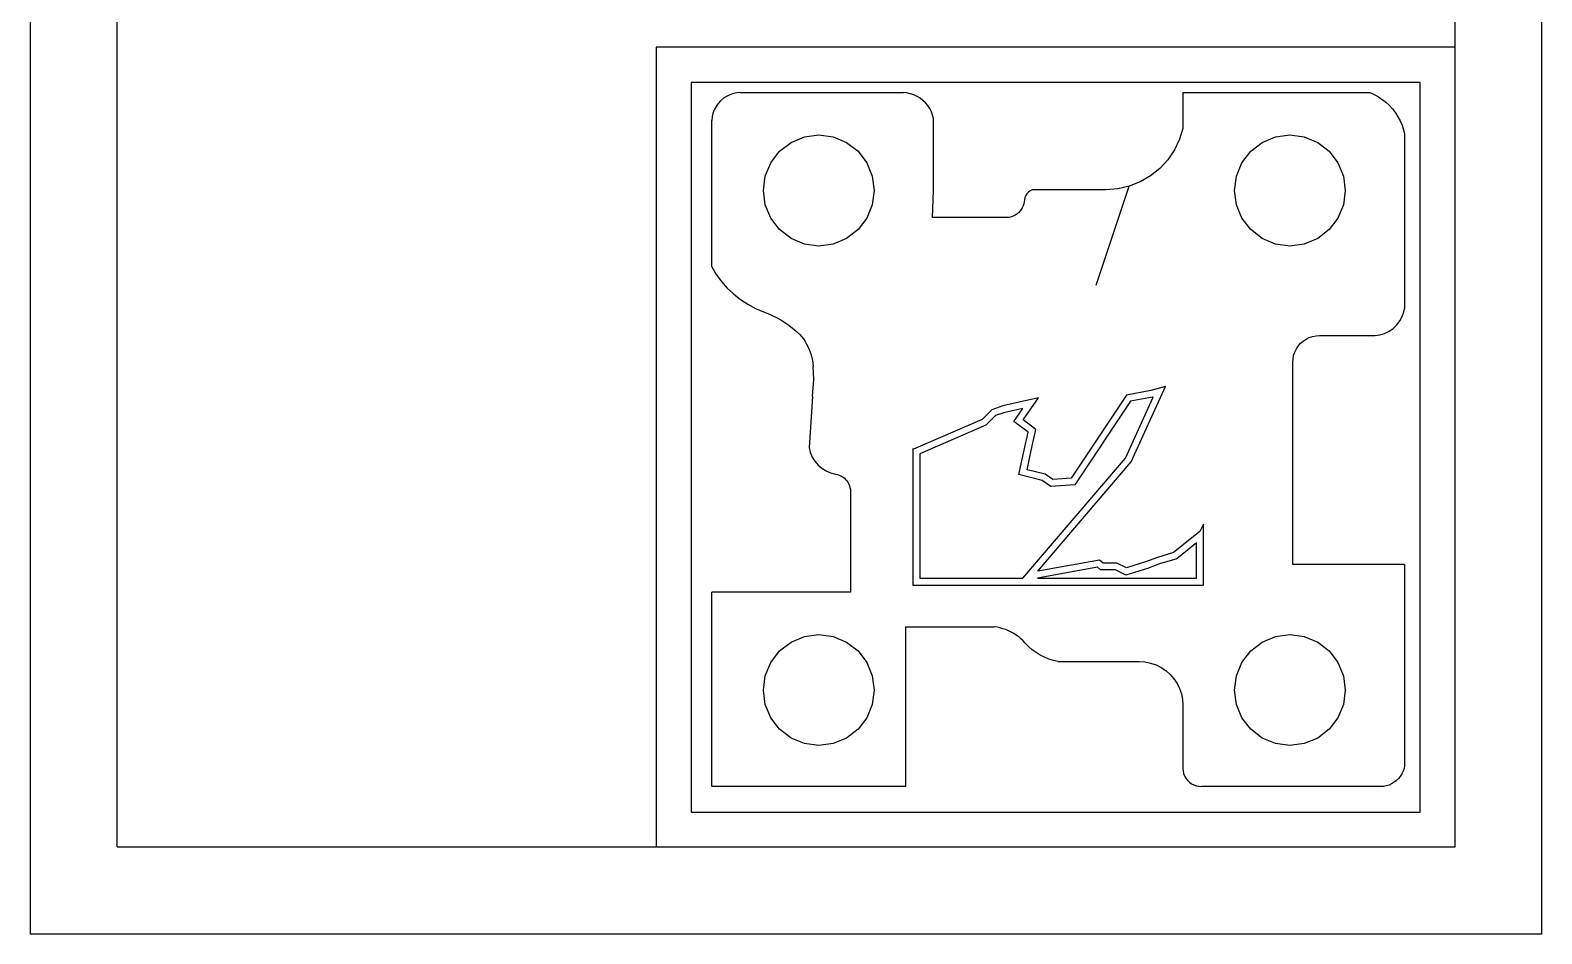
# Model space of a CAD drawing. Header units: millimetres. Extents: x 4195 to 11711, y -1512 to 5723.
# Drawn here: x 11096.344 to 11097.564, y -1512.4 to -1511.67 of the extents above; entities that cross this region are included whole.
import ezdxf

# ---------------------------------------------------------------- set-up
doc = ezdxf.new("R2010")
doc.units = ezdxf.units.MM

msp = doc.modelspace()

# ---------------------------------------------------------------- linework, layer by layer
for p, q in [((11096.3445, -1509.9595), (11096.3445, -1512.3995)), ((11096.4145, -1512.3295), (11096.4145, -1509.9595)), ((11097.5645, -1512.3995), (11097.5645, -1509.9595)), ((11097.4945, -1511.6841), (11097.4945, -1511.6563)), ((11097.4945, -1511.6841), (11096.8498, -1511.6841)), ((11096.8498, -1511.6841), (11096.8498, -1512.3295)), ((11097.4945, -1512.3295), (11097.4945, -1511.6841)), ((11097.4662, -1511.7124), (11096.878, -1511.7124)), ((11096.878, -1511.7124), (11096.878, -1512.3013)), ((11097.4662, -1512.3013), (11097.4662, -1511.7124)), ((11096.904, -1511.7253), (11096.9017, -1511.7272)), ((11096.9065, -1511.7237), (11096.904, -1511.7253)), ((11096.9091, -1511.7224), (11096.9065, -1511.7237)), ((11096.912, -1511.7215), (11096.9091, -1511.7224)), ((11096.9149, -1511.7209), (11096.912, -1511.7215)), ((11096.9178, -1511.7207), (11096.9149, -1511.7209)), ((11096.9178, -1511.7207), (11097.0492, -1511.7207)), ((11097.0521, -1511.721), (11097.0492, -1511.7207)), ((11097.0549, -1511.7216), (11097.0521, -1511.721)), ((11097.0576, -1511.7225), (11097.0549, -1511.7216)), ((11097.0603, -1511.7237), (11097.0576, -1511.7225)), ((11097.0627, -1511.7252), (11097.0603, -1511.7237)), ((11097.065, -1511.727), (11097.0627, -1511.7252)), ((11097.2748, -1511.7207), (11097.4258, -1511.7207)), ((11097.2748, -1511.7207), (11097.2748, -1511.7496)), ((11097.4258, -1511.7207), (11097.4293, -1511.7222)), ((11097.4293, -1511.7222), (11097.4326, -1511.7241)), ((11097.4326, -1511.7241), (11097.4357, -1511.7262)), ((11097.4357, -1511.7262), (11097.4387, -1511.7285)), ((11096.8955, -1511.7372), (11096.8948, -1511.7401)), ((11096.8966, -1511.7345), (11096.8955, -1511.7372)), ((11096.898, -1511.7318), (11096.8966, -1511.7345)), ((11096.8997, -1511.7294), (11096.898, -1511.7318)), ((11096.9017, -1511.7272), (11096.8997, -1511.7294)), ((11097.0671, -1511.729), (11097.065, -1511.727)), ((11097.0689, -1511.7312), (11097.0671, -1511.729)), ((11097.0705, -1511.7336), (11097.0689, -1511.7312)), ((11097.0718, -1511.7362), (11097.0705, -1511.7336)), ((11097.0728, -1511.7389), (11097.0718, -1511.7362)), ((11097.4387, -1511.7285), (11097.4415, -1511.7311)), ((11097.4415, -1511.7311), (11097.4441, -1511.7339)), ((11097.4441, -1511.7339), (11097.4464, -1511.737)), ((11097.4464, -1511.737), (11097.4484, -1511.7402)), ((11096.8948, -1511.7401), (11096.8945, -1511.7431)), ((11096.8945, -1511.8613), (11096.8945, -1511.7431)), ((11097.0735, -1511.7417), (11097.0728, -1511.7389)), ((11097.0735, -1511.7997), (11097.0735, -1511.7417)), ((11097.2748, -1511.7496), (11097.2721, -1511.7584)), ((11097.4484, -1511.7402), (11097.4502, -1511.7435)), ((11097.4502, -1511.7435), (11097.4517, -1511.747)), ((11097.4517, -1511.747), (11097.4529, -1511.7506)), ((11097.4529, -1511.7506), (11097.4537, -1511.7543)), ((11096.9493, -1511.768), (11096.9586, -1511.7609)), ((11096.9586, -1511.7609), (11096.9693, -1511.7564)), ((11096.9693, -1511.7564), (11096.9809, -1511.7549)), ((11096.9809, -1511.7549), (11096.9925, -1511.7564)), ((11096.9925, -1511.7564), (11097.0033, -1511.7609)), ((11097.0033, -1511.7609), (11097.0126, -1511.768)), ((11097.2721, -1511.7584), (11097.268, -1511.767)), ((11097.3296, -1511.768), (11097.3388, -1511.7609)), ((11097.3388, -1511.7609), (11097.3496, -1511.7564)), ((11097.3496, -1511.7564), (11097.3612, -1511.7549)), ((11097.3612, -1511.7549), (11097.3728, -1511.7564)), ((11097.3728, -1511.7564), (11097.3836, -1511.7609)), ((11097.3836, -1511.7609), (11097.3928, -1511.768)), ((11097.4537, -1511.7543), (11097.4537, -1511.8951)), ((11096.9422, -1511.7773), (11096.9493, -1511.768)), ((11097.0126, -1511.768), (11097.0197, -1511.7773)), ((11097.2627, -1511.7749), (11097.2562, -1511.782)), ((11097.268, -1511.767), (11097.2627, -1511.7749)), ((11097.3225, -1511.7773), (11097.3296, -1511.768)), ((11097.3928, -1511.768), (11097.3999, -1511.7773)), ((11096.9377, -1511.7881), (11096.9422, -1511.7773)), ((11097.0197, -1511.7773), (11097.0241, -1511.7881)), ((11097.2562, -1511.782), (11097.2487, -1511.7879)), ((11097.318, -1511.7881), (11097.3225, -1511.7773)), ((11097.3999, -1511.7773), (11097.4044, -1511.7881)), ((11096.9362, -1511.7997), (11096.9377, -1511.7881)), ((11097.0241, -1511.7881), (11097.0257, -1511.7997)), ((11097.1532, -1511.7992), (11097.1516, -1511.7999)), ((11097.1538, -1511.7991), (11097.1532, -1511.7992)), ((11097.2127, -1511.7991), (11097.1538, -1511.7991)), ((11097.2047, -1511.8762), (11097.2315, -1511.7962)), ((11097.2222, -1511.7984), (11097.2127, -1511.7991)), ((11097.2315, -1511.7962), (11097.2222, -1511.7984)), ((11097.2404, -1511.7927), (11097.2315, -1511.7962)), ((11097.2487, -1511.7879), (11097.2404, -1511.7927)), ((11097.3165, -1511.7997), (11097.318, -1511.7881)), ((11097.4044, -1511.7881), (11097.4059, -1511.7997)), ((11096.9377, -1511.8113), (11096.9362, -1511.7997)), ((11096.9422, -1511.8221), (11096.9377, -1511.8113)), ((11097.0241, -1511.8113), (11097.0197, -1511.8221)), ((11097.0257, -1511.7997), (11097.0241, -1511.8113)), ((11097.0728, -1511.8215), (11097.0735, -1511.7997)), ((11097.1464, -1511.8105), (11097.1458, -1511.8121)), ((11097.1468, -1511.8088), (11097.1464, -1511.8105)), ((11097.147, -1511.8072), (11097.1468, -1511.8088)), ((11097.1473, -1511.8054), (11097.147, -1511.8072)), ((11097.148, -1511.8038), (11097.1473, -1511.8054)), ((11097.1489, -1511.8023), (11097.148, -1511.8038)), ((11097.1501, -1511.801), (11097.1489, -1511.8023)), ((11097.1516, -1511.7999), (11097.1501, -1511.801)), ((11097.318, -1511.8113), (11097.3165, -1511.7997)), ((11097.3225, -1511.8221), (11097.318, -1511.8113)), ((11097.4044, -1511.8113), (11097.3999, -1511.8221)), ((11097.4059, -1511.7997), (11097.4044, -1511.8113)), ((11096.9493, -1511.8313), (11096.9422, -1511.8221)), ((11097.0197, -1511.8221), (11097.0126, -1511.8313)), ((11097.1347, -1511.8215), (11097.0728, -1511.8215)), ((11097.1364, -1511.821), (11097.1347, -1511.8215)), ((11097.1379, -1511.8204), (11097.1364, -1511.821)), ((11097.1394, -1511.8196), (11097.1379, -1511.8204)), ((11097.1408, -1511.8187), (11097.1394, -1511.8196)), ((11097.1421, -1511.8176), (11097.1408, -1511.8187)), ((11097.1432, -1511.8163), (11097.1421, -1511.8176)), ((11097.1442, -1511.815), (11097.1432, -1511.8163)), ((11097.1451, -1511.8136), (11097.1442, -1511.815)), ((11097.1458, -1511.8121), (11097.1451, -1511.8136)), ((11097.3296, -1511.8313), (11097.3225, -1511.8221)), ((11097.3999, -1511.8221), (11097.3928, -1511.8313)), ((11096.9586, -1511.8385), (11096.9493, -1511.8313)), ((11097.0126, -1511.8313), (11097.0033, -1511.8385)), ((11097.3388, -1511.8385), (11097.3296, -1511.8313)), ((11097.3928, -1511.8313), (11097.3836, -1511.8385)), ((11096.9693, -1511.8429), (11096.9586, -1511.8385)), ((11096.9809, -1511.8445), (11096.9693, -1511.8429)), ((11096.9925, -1511.8429), (11096.9809, -1511.8445)), ((11097.0033, -1511.8385), (11096.9925, -1511.8429)), ((11097.3496, -1511.8429), (11097.3388, -1511.8385)), ((11097.3612, -1511.8445), (11097.3496, -1511.8429)), ((11097.3728, -1511.8429), (11097.3612, -1511.8445)), ((11097.3836, -1511.8385), (11097.3728, -1511.8429)), ((11096.8945, -1511.8613), (11096.8982, -1511.8674)), ((11096.8982, -1511.8674), (11096.9023, -1511.8731)), ((11096.9023, -1511.8731), (11096.907, -1511.8784)), ((11096.907, -1511.8784), (11096.9121, -1511.8832)), ((11096.9121, -1511.8832), (11096.9177, -1511.8876)), ((11096.9177, -1511.8876), (11096.9236, -1511.8915)), ((11096.9236, -1511.8915), (11096.9298, -1511.8948)), ((11096.9298, -1511.8948), (11096.9363, -1511.8975)), ((11097.4532, -1511.8977), (11097.4537, -1511.8951)), ((11096.9363, -1511.8975), (11096.9399, -1511.8989)), ((11096.9399, -1511.8989), (11096.9434, -1511.9005)), ((11096.9434, -1511.9005), (11096.9469, -1511.9023)), ((11096.9469, -1511.9023), (11096.9502, -1511.9042)), ((11096.9502, -1511.9042), (11096.9535, -1511.9062)), ((11096.9535, -1511.9062), (11096.9567, -1511.9084)), ((11096.9567, -1511.9084), (11096.9598, -1511.9107)), ((11097.4445, -1511.911), (11097.4474, -1511.9082)), ((11097.4474, -1511.9082), (11097.4499, -1511.905)), ((11097.4499, -1511.905), (11097.4518, -1511.9015)), ((11097.4518, -1511.9015), (11097.4532, -1511.8977)), ((11096.9598, -1511.9107), (11096.9627, -1511.9132)), ((11096.9627, -1511.9132), (11096.9656, -1511.9158)), ((11096.9656, -1511.9158), (11096.9671, -1511.9176)), ((11096.9671, -1511.9176), (11096.9686, -1511.9195)), ((11096.9686, -1511.9195), (11096.9699, -1511.9215)), ((11096.9699, -1511.9215), (11096.9711, -1511.9236)), ((11097.3698, -1511.923), (11097.3719, -1511.9212)), ((11097.3719, -1511.9212), (11097.3743, -1511.9196)), ((11097.3743, -1511.9196), (11097.3768, -1511.9183)), ((11097.3768, -1511.9183), (11097.3795, -1511.9174)), ((11097.3795, -1511.9174), (11097.3823, -1511.9169)), ((11097.3823, -1511.9169), (11097.3851, -1511.9167)), ((11097.3851, -1511.9167), (11097.4301, -1511.9167)), ((11097.4301, -1511.9167), (11097.4338, -1511.9162)), ((11097.4338, -1511.9162), (11097.4376, -1511.915)), ((11097.4376, -1511.915), (11097.4412, -1511.9132)), ((11097.4412, -1511.9132), (11097.4445, -1511.911)), ((11096.9711, -1511.9236), (11096.9722, -1511.9257)), ((11096.9722, -1511.9257), (11096.9732, -1511.9279)), ((11096.9732, -1511.9279), (11096.974, -1511.9301)), ((11096.974, -1511.9301), (11096.9748, -1511.9324)), ((11096.9748, -1511.9324), (11096.9754, -1511.9347)), ((11097.3637, -1511.9355), (11097.3642, -1511.9328)), ((11097.3642, -1511.9328), (11097.3651, -1511.9301)), ((11097.3651, -1511.9301), (11097.3664, -1511.9275)), ((11097.3664, -1511.9275), (11097.3679, -1511.9252)), ((11097.3679, -1511.9252), (11097.3698, -1511.923)), ((11096.9754, -1511.9347), (11096.9758, -1511.937)), ((11096.9758, -1511.937), (11096.9762, -1511.9394)), ((11096.9762, -1511.9394), (11096.9764, -1511.9417)), ((11096.977, -1511.9521), (11096.9764, -1511.9417)), ((11097.3635, -1511.9384), (11097.3637, -1511.9355)), ((11097.3635, -1512.1015), (11097.3635, -1511.9384)), ((11096.9759, -1511.966), (11096.977, -1511.9521)), ((11097.2331, -1512.0186), (11097.2607, -1511.958)), ((11097.2607, -1511.958), (11097.249, -1511.9612)), ((11096.9759, -1511.966), (11096.9731, -1512.0071)), ((11097.1583, -1511.9669), (11097.1296, -1511.9735)), ((11097.1459, -1511.9849), (11097.1583, -1511.9669)), ((11097.2293, -1511.9648), (11097.1845, -1512.0318)), ((11097.2325, -1511.9698), (11097.1876, -1512.0371)), ((11097.2284, -1512.0156), (11097.2509, -1511.9664)), ((11097.249, -1511.9612), (11097.2293, -1511.9648)), ((11097.2502, -1511.9666), (11097.2325, -1511.9698)), ((11097.2509, -1511.9664), (11097.2502, -1511.9666)), ((11097.1206, -1511.9766), (11097.1127, -1511.9845)), ((11097.1236, -1511.9814), (11097.1158, -1511.9891)), ((11097.1296, -1511.9735), (11097.1206, -1511.9766)), ((11097.1311, -1511.9788), (11097.1236, -1511.9814)), ((11097.1457, -1511.9755), (11097.1311, -1511.9788)), ((11097.1384, -1511.9862), (11097.1457, -1511.9755)), ((11097.1127, -1511.9845), (11097.0574, -1512.0084)), ((11097.1158, -1511.9891), (11097.0624, -1512.0123)), ((11097.1499, -1511.9948), (11097.1384, -1511.9862)), ((11097.156, -1511.9925), (11097.1459, -1511.9849)), ((11097.1487, -1512.0008), (11097.1499, -1511.9948)), ((11097.154, -1512.0022), (11097.156, -1511.9925)), ((11097.1425, -1512.029), (11097.148, -1512.0031)), ((11097.148, -1512.0031), (11097.1487, -1512.0008)), ((11097.149, -1512.025), (11097.1533, -1512.0045)), ((11097.1533, -1512.0045), (11097.154, -1512.0022)), ((11096.9731, -1512.0071), (11096.9741, -1512.011)), ((11096.9741, -1512.011), (11096.9756, -1512.0148)), ((11096.9756, -1512.0148), (11096.9777, -1512.0182)), ((11096.9777, -1512.0182), (11096.9803, -1512.0213)), ((11097.0569, -1512.0082), (11097.0569, -1512.1181)), ((11097.0574, -1512.0084), (11097.0569, -1512.0082)), ((11097.0624, -1512.0123), (11097.0624, -1512.1126)), ((11097.1455, -1512.1126), (11097.2284, -1512.0156)), ((11097.1576, -1512.107), (11097.2331, -1512.0186)), ((11096.9803, -1512.0213), (11096.9834, -1512.0239)), ((11096.9834, -1512.0239), (11096.9868, -1512.026)), ((11096.9868, -1512.026), (11096.9905, -1512.0276)), ((11096.9905, -1512.0276), (11096.9944, -1512.0285)), ((11096.9944, -1512.0285), (11096.9959, -1512.0288)), ((11096.9959, -1512.0288), (11096.9974, -1512.0293)), ((11096.9974, -1512.0293), (11096.9988, -1512.03)), ((11096.9988, -1512.03), (11097.0001, -1512.0308)), ((11097.0001, -1512.0308), (11097.0014, -1512.0317)), ((11097.1613, -1512.0338), (11097.1425, -1512.029)), ((11097.1637, -1512.0287), (11097.149, -1512.025)), ((11097.1697, -1512.033), (11097.1637, -1512.0287)), ((11097.0014, -1512.0317), (11097.0025, -1512.0328)), ((11097.0025, -1512.0328), (11097.0035, -1512.0339)), ((11097.0035, -1512.0339), (11097.0044, -1512.0352)), ((11097.0044, -1512.0352), (11097.0051, -1512.0366)), ((11097.0051, -1512.0366), (11097.0057, -1512.038)), ((11097.0057, -1512.038), (11097.0061, -1512.0395)), ((11097.0061, -1512.0395), (11097.0064, -1512.041)), ((11097.0064, -1512.041), (11097.0064, -1512.1239)), ((11097.1681, -1512.0386), (11097.1613, -1512.0338)), ((11097.1876, -1512.0371), (11097.1681, -1512.0386)), ((11097.1845, -1512.0318), (11097.1697, -1512.033)), ((11097.2885, -1512.075), (11097.2673, -1512.0919)), ((11097.2914, -1512.0689), (11097.2885, -1512.075)), ((11097.2914, -1512.1181), (11097.2914, -1512.0689)), ((11097.2673, -1512.0919), (11097.2543, -1512.0959)), ((11097.2859, -1512.0841), (11097.2699, -1512.0969)), ((11097.2859, -1512.1126), (11097.2859, -1512.0841)), ((11097.2059, -1512.1038), (11097.1575, -1512.1126)), ((11097.2075, -1512.0979), (11097.1576, -1512.107)), ((11097.2083, -1512.1059), (11097.2059, -1512.1038)), ((11097.2104, -1512.1004), (11097.2075, -1512.0979)), ((11097.2216, -1512.1004), (11097.2104, -1512.1004)), ((11097.2293, -1512.1042), (11097.2216, -1512.1004)), ((11097.2445, -1512.0995), (11097.2293, -1512.1042)), ((11097.2543, -1512.0959), (11097.2445, -1512.0995)), ((11097.256, -1512.1011), (11097.2462, -1512.1047)), ((11097.2699, -1512.0969), (11097.256, -1512.1011)), ((11097.4537, -1512.1015), (11097.3635, -1512.1015)), ((11097.4537, -1512.1015), (11097.4537, -1512.2639)), ((11097.0624, -1512.1126), (11097.1455, -1512.1126)), ((11097.1575, -1512.1126), (11097.2859, -1512.1126)), ((11097.2203, -1512.1059), (11097.2083, -1512.1059)), ((11097.2288, -1512.1102), (11097.2203, -1512.1059)), ((11097.2462, -1512.1047), (11097.2288, -1512.1102)), ((11097.0064, -1512.1239), (11096.8945, -1512.1239)), ((11096.8945, -1512.2807), (11096.8945, -1512.1239)), ((11097.0569, -1512.1181), (11097.2914, -1512.1181)), ((11097.0511, -1512.1519), (11097.1224, -1512.1519)), ((11097.0511, -1512.2807), (11097.0511, -1512.1519)), ((11097.1248, -1512.1522), (11097.1224, -1512.1519)), ((11097.1271, -1512.1527), (11097.1248, -1512.1522)), ((11097.1295, -1512.1534), (11097.1271, -1512.1527)), ((11097.1318, -1512.1541), (11097.1295, -1512.1534)), ((11096.9493, -1512.1712), (11096.9586, -1512.1641)), ((11096.9586, -1512.1641), (11096.9693, -1512.1596)), ((11096.9693, -1512.1596), (11096.9809, -1512.1581)), ((11096.9809, -1512.1581), (11096.9925, -1512.1596)), ((11096.9925, -1512.1596), (11097.0033, -1512.1641)), ((11097.0033, -1512.1641), (11097.0126, -1512.1712)), ((11097.134, -1512.1551), (11097.1318, -1512.1541)), ((11097.1362, -1512.1561), (11097.134, -1512.1551)), ((11097.1383, -1512.1573), (11097.1362, -1512.1561)), ((11097.1403, -1512.1586), (11097.1383, -1512.1573)), ((11097.1423, -1512.16), (11097.1403, -1512.1586)), ((11097.1441, -1512.1615), (11097.1423, -1512.16)), ((11097.1459, -1512.1632), (11097.1441, -1512.1615)), ((11097.1476, -1512.1649), (11097.1459, -1512.1632)), ((11097.1503, -1512.1677), (11097.1476, -1512.1649)), ((11097.3296, -1512.1712), (11097.3388, -1512.1641)), ((11097.3388, -1512.1641), (11097.3496, -1512.1596)), ((11097.3496, -1512.1596), (11097.3612, -1512.1581)), ((11097.3612, -1512.1581), (11097.3728, -1512.1596)), ((11097.3728, -1512.1596), (11097.3836, -1512.1641)), ((11097.3836, -1512.1641), (11097.3928, -1512.1712)), ((11096.9422, -1512.1805), (11096.9493, -1512.1712)), ((11097.0126, -1512.1712), (11097.0197, -1512.1805)), ((11097.1532, -1512.1703), (11097.1503, -1512.1677)), ((11097.1563, -1512.1726), (11097.1532, -1512.1703)), ((11097.1596, -1512.1746), (11097.1563, -1512.1726)), ((11097.1631, -1512.1764), (11097.1596, -1512.1746)), ((11097.1667, -1512.1778), (11097.1631, -1512.1764)), ((11097.3225, -1512.1805), (11097.3296, -1512.1712)), ((11097.3928, -1512.1712), (11097.3999, -1512.1805)), ((11096.9377, -1512.1913), (11096.9422, -1512.1805)), ((11097.0197, -1512.1805), (11097.0241, -1512.1913)), ((11097.1703, -1512.179), (11097.1667, -1512.1778)), ((11097.1741, -1512.1799), (11097.1703, -1512.179)), ((11097.1741, -1512.1799), (11097.2396, -1512.1799)), ((11097.2396, -1512.1799), (11097.2442, -1512.1802)), ((11097.2442, -1512.1802), (11097.2487, -1512.1811)), ((11097.2487, -1512.1811), (11097.2531, -1512.1826)), ((11097.2531, -1512.1826), (11097.2572, -1512.1846)), ((11097.2572, -1512.1846), (11097.261, -1512.1872)), ((11097.261, -1512.1872), (11097.2645, -1512.1902)), ((11097.318, -1512.1913), (11097.3225, -1512.1805)), ((11097.3999, -1512.1805), (11097.4044, -1512.1913)), ((11096.9362, -1512.2029), (11096.9377, -1512.1913)), ((11097.0241, -1512.1913), (11097.0257, -1512.2029)), ((11097.2645, -1512.1902), (11097.2675, -1512.1937)), ((11097.2675, -1512.1937), (11097.2701, -1512.1975)), ((11097.2701, -1512.1975), (11097.2721, -1512.2016)), ((11097.2721, -1512.2016), (11097.2736, -1512.206)), ((11097.3165, -1512.2029), (11097.318, -1512.1913)), ((11097.4044, -1512.1913), (11097.4059, -1512.2029)), ((11096.9377, -1512.2145), (11096.9362, -1512.2029)), ((11097.0257, -1512.2029), (11097.0241, -1512.2145)), ((11097.2736, -1512.206), (11097.2745, -1512.2105)), ((11097.2745, -1512.2105), (11097.2748, -1512.2151)), ((11097.318, -1512.2145), (11097.3165, -1512.2029)), ((11097.4059, -1512.2029), (11097.4044, -1512.2145)), ((11096.9422, -1512.2253), (11096.9377, -1512.2145)), ((11096.9493, -1512.2345), (11096.9422, -1512.2253)), ((11097.0197, -1512.2253), (11097.0126, -1512.2345)), ((11097.0241, -1512.2145), (11097.0197, -1512.2253)), ((11097.2748, -1512.2151), (11097.2748, -1512.2668)), ((11097.3225, -1512.2253), (11097.318, -1512.2145)), ((11097.3296, -1512.2345), (11097.3225, -1512.2253)), ((11097.3999, -1512.2253), (11097.3928, -1512.2345)), ((11097.4044, -1512.2145), (11097.3999, -1512.2253)), ((11096.9586, -1512.2417), (11096.9493, -1512.2345)), ((11097.0126, -1512.2345), (11097.0033, -1512.2417)), ((11097.3388, -1512.2417), (11097.3296, -1512.2345)), ((11097.3928, -1512.2345), (11097.3836, -1512.2417)), ((11096.9693, -1512.2461), (11096.9586, -1512.2417)), ((11096.9809, -1512.2477), (11096.9693, -1512.2461)), ((11096.9925, -1512.2461), (11096.9809, -1512.2477)), ((11097.0033, -1512.2417), (11096.9925, -1512.2461)), ((11097.3496, -1512.2461), (11097.3388, -1512.2417)), ((11097.3612, -1512.2477), (11097.3496, -1512.2461)), ((11097.3728, -1512.2461), (11097.3612, -1512.2477)), ((11097.3836, -1512.2417), (11097.3728, -1512.2461)), ((11097.2748, -1512.2668), (11097.2749, -1512.2681)), ((11097.2749, -1512.2681), (11097.2754, -1512.2702)), ((11097.2754, -1512.2702), (11097.2762, -1512.2721)), ((11097.2762, -1512.2721), (11097.2773, -1512.274)), ((11097.2773, -1512.274), (11097.2786, -1512.2757)), ((11097.4488, -1512.2743), (11097.4472, -1512.2759)), ((11097.4503, -1512.2725), (11097.4488, -1512.2743)), ((11097.4515, -1512.2705), (11097.4503, -1512.2725)), ((11097.4525, -1512.2684), (11097.4515, -1512.2705)), ((11097.4533, -1512.2662), (11097.4525, -1512.2684)), ((11097.4537, -1512.2639), (11097.4533, -1512.2662)), ((11097.0511, -1512.2807), (11096.8945, -1512.2807)), ((11097.2786, -1512.2757), (11097.2801, -1512.2771)), ((11097.2801, -1512.2771), (11097.2818, -1512.2784)), ((11097.2818, -1512.2784), (11097.2837, -1512.2794)), ((11097.2837, -1512.2794), (11097.2857, -1512.2801)), ((11097.2857, -1512.2801), (11097.2877, -1512.2805)), ((11097.2877, -1512.2805), (11097.2898, -1512.2807)), ((11097.4343, -1512.2807), (11097.2898, -1512.2807)), ((11097.4367, -1512.2806), (11097.4343, -1512.2807)), ((11097.439, -1512.2801), (11097.4367, -1512.2806)), ((11097.4412, -1512.2795), (11097.439, -1512.2801)), ((11097.4433, -1512.2785), (11097.4412, -1512.2795)), ((11097.4453, -1512.2773), (11097.4433, -1512.2785)), ((11097.4472, -1512.2759), (11097.4453, -1512.2773)), ((11096.878, -1512.3013), (11097.4662, -1512.3013)), ((11096.4145, -1512.3295), (11096.8498, -1512.3295)), ((11096.8498, -1512.3295), (11097.4945, -1512.3295)), ((11096.3445, -1512.3995), (11097.5645, -1512.3995))]:
    msp.add_line(p, q)

doc.saveas('drawing.dxf')
